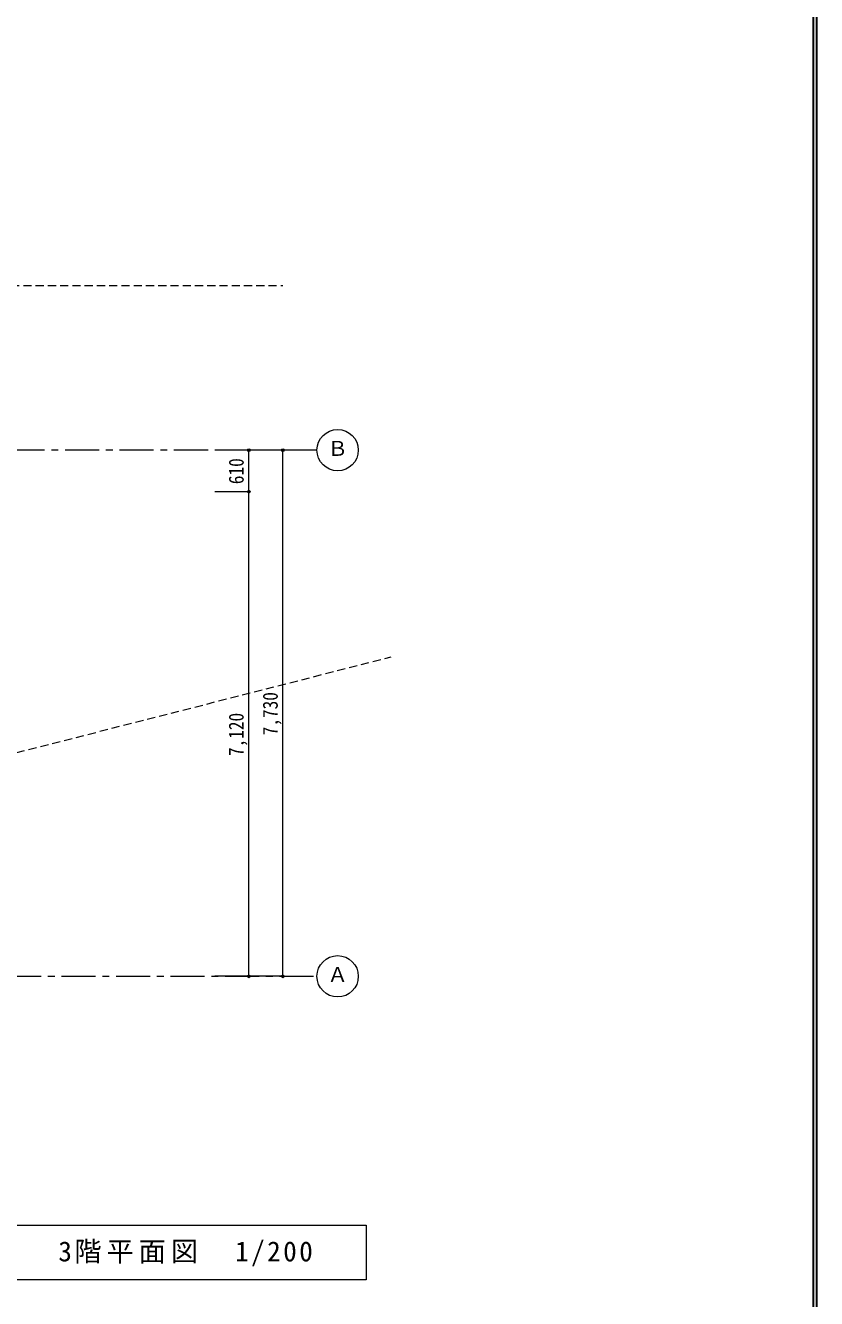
# Model space of a CAD drawing. Units: millimetres at full size; some dimension numbers follow another scale. Extents: x -443943 to 462275, y -43546 to 79452.
# Drawn here: x -90251 to -78634, y -19952 to -1249 of the extents above; entities that cross this region are included whole.
import ezdxf
from ezdxf.enums import TextEntityAlignment as Align

# ---------------------------------------------------------------- set-up
doc = ezdxf.new("R2010")
doc.units = ezdxf.units.MM
doc.header["$LTSCALE"] = 100
doc.header["$PDMODE"] = 32
doc.header["$PDSIZE"] = 40
doc.linetypes.add('CHAIN1', pattern=[8, 5, -1, 1, -1])
doc.linetypes.add('DASHED1', pattern=[1.8, 1.2, -0.6])
for name, color, linetype, lineweight in [('4-1_通り芯', 4, 'Continuous', 9), ('4-2_躯体', 3, 'Continuous', 20), ('4-4_寸法', 7, 'Continuous', 15), ('4-5_文字', 7, 'Continuous', 15), ('4-B_E-PANL', 1, 'Continuous', 18)]:
    doc.layers.add(name, color=color, linetype=linetype, lineweight=lineweight)
doc.styles.add('ＭＳ ゴシック', font='')
doc.styles.get('ＭＳ ゴシック').set_extended_font_data('MS Gothic')

msp = doc.modelspace()

# ---------------------------------------------------------------- linework, layer by layer
at = {"layer": '4-1_通り芯', "color": 5, "lineweight": 30}
for p, q in [((-78634.3, 16273.1), (-78634.3, -23080.8)), ((-78684.3, 16223.1), (-78684.3, -21030.8))]:
    msp.add_line(p, q, dxfattribs=at)
at = {"layer": '4-1_通り芯', "linetype": 'CHAIN1'}
for p, q in [((-85970.7, -7488.1), (-127320.7, -7488.1)), ((-127320.7, -15218.1), (-85970.7, -15218.1))]:
    msp.add_line(p, q, dxfattribs=at)
at = {"layer": '4-1_通り芯', "color": 7, "lineweight": 15}
for centre in [(-85666.9, -7488.1), (-85666.9, -15218.1)]:
    msp.add_circle(centre, 303.8, dxfattribs=at)
at = {"layer": '4-2_躯体', "linetype": 'DASHED1'}
msp.add_line((-126282.4, -5069.3), (-86470.7, -5069.3), dxfattribs=at)
at = {"layer": '4-4_寸法'}
for p, q in [((-86470.7, -7488.1), (-87470.7, -7488.1)), ((-86970.7, -15218.1), (-86970.7, -7488.1)), ((-86470.7, -15218.1), (-86470.7, -7488.1)), ((-86970.7, -8098.1), (-87470.7, -8098.1)), ((-86470.7, -15218.1), (-87470.7, -15218.1))]:
    msp.add_line(p, q, dxfattribs=at)
for p in [(-86970.7, -7488.1), (-86470.7, -7488.1), (-86970.7, -8098.1), (-86970.7, -15218.1), (-86470.7, -15218.1)]:
    msp.add_point(p, dxfattribs=at)
at = {"layer": '4-5_文字', "color": 2}
for p, q in [((-90777.1, -18875.6), (-85248.8, -18875.6)), ((-85248.8, -18875.6), (-85248.8, -19675.6)), ((-85248.8, -19675.6), (-90777.1, -19675.6))]:
    msp.add_line(p, q, dxfattribs=at)
at = {"layer": '4-B_E-PANL', "color": 4, "linetype": 'DASHED1', "lineweight": 9}
msp.add_line((-125954.9, -21030.8), (-84880.9, -10524.5), dxfattribs=at)

# ---------------------------------------------------------------- texts
at = {"layer": '4-1_通り芯', "color": 7, "style": 'ＭＳ ゴシック'}
for s, p in [('Ｂ', (-85816.9, -7638.1)), ('Ａ', (-85816.9, -15368.1))]:
    msp.add_text(s, height=219.9, dxfattribs=at).set_placement(p, align=Align.BOTTOM_LEFT)
at = {"layer": '4-4_寸法', "style": 'ＭＳ ゴシック', "width": 0.85}
for s, p in [('610', (-86980.7, -7988.1)), ('7,730', (-86480.7, -11678.1)), ('7,120', (-86980.7, -11983.1))]:
    msp.add_text(s, height=219.9, rotation=90, dxfattribs=at).set_placement(p, align=Align.BOTTOM_LEFT)
at = {"layer": '4-5_文字', "color": 2, "insert": (-89769, -19477.5), "char_height": 293.3, "attachment_point": 7, "style": 'ＭＳ ゴシック'}
msp.add_mtext('\\T1.18;3階平面図\u30001/200', dxfattribs=at)
msp.add_mtext('\\T1.18;3階平面図\u30001/200', dxfattribs=at)

doc.saveas('drawing.dxf')
